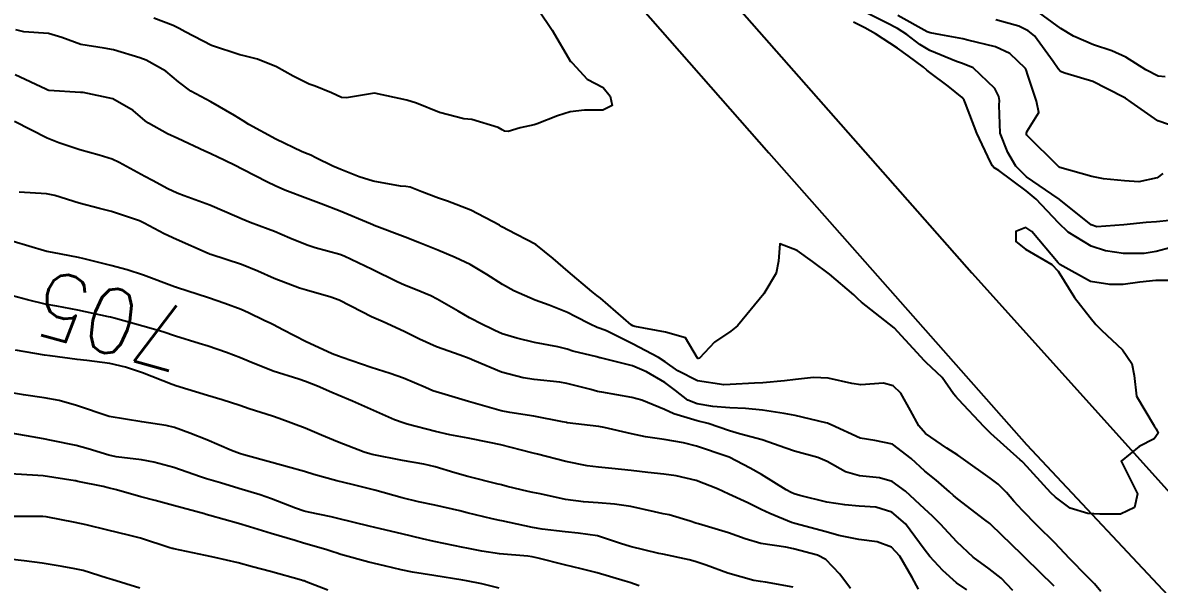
# Model space of a CAD drawing. Header units: metres. Extents: x 298520 to 308411, y 7433745 to 7450750.
# Drawn here: x 300278.9 to 300348.5, y 7448917.9 to 7448952.4 of the extents above; entities that cross this region are included whole.
import ezdxf
from ezdxf.enums import TextEntityAlignment as Align

# ---------------------------------------------------------------- set-up
doc = ezdxf.new("R2010")
doc.units = ezdxf.units.M
doc.header["$LTSCALE"] = 10
for name, color, linetype in [('Cotas', 45, 'Continuous'), ('Curvas de Nivel 1m', 11, 'Continuous'), ('Curvas de Nivel 5m', 15, 'Continuous'), ('Linha Férrea', 251, 'TRACKS')]:
    doc.layers.add(name, color=color, linetype=linetype)
doc.styles.add('Style-STANDARD', font='STANDARD.shx')
doc.linetypes.add('TRACKS', pattern='A,0.15,[130,ltypeshp.shx,S=0.25,R=0,X=0,Y=0],0.15', length=0.3)

msp = doc.modelspace()

# ---------------------------------------------------------------- linework, layer by layer
at = {"layer": 'Curvas de Nivel 1m', "flags": 128}
for points, elevation in [([(300310.522, 7448953.159), (300311.347, 7448951.912), (300312.484, 7448949.991), (300312.529, 7448949.945), (300312.569, 7448949.899), (300313.492, 7448948.904), (300314.468, 7448948.397), (300314.903, 7448947.866), (300315.031, 7448947.288), (300314.45, 7448946.997), (300313.339, 7448946.997), (300312.448, 7448946.9), (300311.686, 7448946.666), (300310.437, 7448946.166), (300310.249, 7448946.108), (300309.401, 7448945.93), (300308.666, 7448945.702), (300308.431, 7448945.715), (300308.291, 7448945.802), (300308.05, 7448945.946), (300306.44, 7448946.432), (300305.953, 7448946.462), (300304.446, 7448946.859), (300303.04, 7448947.426), (300302.457, 7448947.612), (300300.463, 7448948.04), (300298.757, 7448947.758), (300298.459, 7448947.786), (300297.844, 7448948.069), (300296.848, 7448948.465), (300296.468, 7448948.599), (300295.486, 7448949.087), (300294.478, 7448949.666), (300293.316, 7448950.122), (300292.486, 7448950.332), (300292.232, 7448950.388), (300290.495, 7448950.965), (300288.886, 7448951.798), (300288.51, 7448952.012), (300288.133, 7448952.186), (300286.951, 7448952.638)], 711), ([(300349.153, 7448940.24), (300348.37, 7448940.155), (300347.727, 7448940.119), (300346.368, 7448939.983), (300344.706, 7448939.855), (300344.367, 7448939.967), (300342.41, 7448941.54), (300342.383, 7448941.557), (300342.341, 7448941.583), (300340.403, 7448942.925), (300339.75, 7448943.57), (300339.257, 7448944.414), (300338.801, 7448945.584), (300338.734, 7448947.31), (300338.756, 7448947.586), (300338.715, 7448947.836), (300338.47, 7448948.326), (300337.135, 7448949.603), (300336.485, 7448949.865), (300336.111, 7448949.989), (300334.493, 7448950.657), (300333.881, 7448951.024), (300333.076, 7448951.651), (300332.508, 7448952.014), (300331.827, 7448952.353), (300330.523, 7448953.013)], 712), ([(300348.746, 7448943.127), (300348.404, 7448942.852), (300347.281, 7448942.6), (300346.401, 7448942.665), (300345.11, 7448942.802), (300344.404, 7448942.935), (300342.454, 7448943.498), (300342.412, 7448943.512), (300342.362, 7448943.541), (300340.432, 7448945.463), (300340.407, 7448945.534), (300340.402, 7448945.56), (300340.399, 7448945.595), (300340.435, 7448945.707), (300341.15, 7448946.855), (300341.018, 7448947.554), (300340.479, 7448949.14), (300340.393, 7448949.472), (300340.35, 7448949.562), (300339.385, 7448950.47), (300338.496, 7448950.88), (300336.808, 7448951.299), (300336.501, 7448951.371), (300335.159, 7448951.623), (300334.505, 7448951.738), (300334.327, 7448951.811), (300332.52, 7448952.807)], 713), ([(300349.094, 7448946.115), (300348.442, 7448946.342), (300346.82, 7448947.486), (300346.465, 7448947.73), (300345.294, 7448948.33), (300344.475, 7448948.763), (300342.746, 7448949.272), (300342.481, 7448949.381), (300342.34, 7448949.541), (300342.036, 7448949.995), (300340.901, 7448951.556), (300340.508, 7448951.875), (300339.932, 7448952.148), (300338.517, 7448952.548)], 714), ([(300349.562, 7448938.659), (300348.352, 7448938.344), (300347.618, 7448938.209), (300346.35, 7448938.222), (300345.234, 7448938.389), (300344.354, 7448938.667), (300342.959, 7448939.534), (300342.368, 7448940.09), (300340.997, 7448941.554), (300340.39, 7448942.065), (300338.699, 7448943.295), (300338.411, 7448943.492), (300338.312, 7448943.591), (300338.197, 7448943.811), (300337.363, 7448945.601), (300336.665, 7448947.402), (300336.591, 7448947.609), (300336.465, 7448947.771), (300335.611, 7448948.479), (300334.48, 7448949.313), (300334.303, 7448949.454), (300334.089, 7448949.636), (300333.166, 7448950.326), (300332.494, 7448950.813), (300331.15, 7448951.674), (300330.508, 7448952.046), (300329.806, 7448952.398)], 711), ([(300344.949, 7448917.507), (300344.566, 7448917.972), (300344.112, 7448918.423), (300343.037, 7448919.531), (300342.137, 7448920.483), (300341.062, 7448921.551), (300340.162, 7448922.468), (300339.638, 7448923.039), (300339.182, 7448923.575), (300338.672, 7448924.076), (300338.181, 7448924.435), (300336.544, 7448925.606), (300336.197, 7448925.859), (300335.533, 7448926.29), (300334.216, 7448927.187), (300333.803, 7448927.644), (300333.29, 7448928.592), (300332.708, 7448929.655), (300332.247, 7448930.098), (300331.655, 7448930.263), (300330.25, 7448930.168), (300329.699, 7448930.24), (300328.256, 7448930.569), (300327.356, 7448930.619), (300326.254, 7448930.502), (300325.583, 7448930.406), (300324.251, 7448930.299), (300323.739, 7448930.27), (300322.249, 7448930.191), (300321.858, 7448930.175), (300320.252, 7448930.402), (300319.052, 7448931.027), (300318.269, 7448931.581), (300317.867, 7448931.834), (300316.281, 7448932.672), (300314.681, 7448933.474), (300314.29, 7448933.622), (300314.099, 7448933.681), (300313.676, 7448933.879), (300312.767, 7448934.362), (300312.3, 7448934.606), (300311.162, 7448935.054), (300310.307, 7448935.348), (300309.001, 7448935.933), (300308.319, 7448936.319), (300307.347, 7448936.935), (300306.336, 7448937.535), (300305.406, 7448937.979), (300304.347, 7448938.422), (300303.224, 7448938.88), (300302.355, 7448939.215), (300300.46, 7448939.941), (300300.362, 7448939.983), (300300.224, 7448940.041), (300298.374, 7448940.818), (300297.196, 7448941.263), (300296.385, 7448941.563), (300294.981, 7448942.104), (300294.395, 7448942.356), (300293.922, 7448942.59), (300292.405, 7448943.376), (300291.896, 7448943.626), (300290.804, 7448944.154), (300290.534, 7448944.278), (300290.415, 7448944.337), (300290.08, 7448944.499), (300288.424, 7448945.266), (300287.796, 7448945.559), (300286.623, 7448946.207), (300286.435, 7448946.341), (300285.682, 7448946.98), (300284.455, 7448947.705), (300282.63, 7448948.079), (300282.46, 7448948.085), (300280.53, 7448948.211), (300280.462, 7448948.228), (300280.352, 7448948.281), (300278.472, 7448949.179)], 709), ([(300342.106, 7448917.816), (300340.33, 7448919.558), (300340.126, 7448919.758), (300338.236, 7448921.589), (300338.196, 7448921.632), (300338.154, 7448921.672), (300337.849, 7448921.9), (300336.169, 7448923.179), (300335.936, 7448923.379), (300335.683, 7448923.617), (300334.879, 7448924.329), (300334.185, 7448924.879), (300333.332, 7448925.649), (300332.206, 7448926.536), (300331.12, 7448926.76), (300330.211, 7448926.896), (300328.44, 7448927.707), (300328.299, 7448927.785), (300328.224, 7448927.809), (300328.106, 7448927.829), (300326.229, 7448928.296), (300325.556, 7448928.41), (300324.231, 7448928.606), (300323.184, 7448928.718), (300322.233, 7448928.753), (300321.192, 7448928.831), (300320.235, 7448929.006), (300319.66, 7448929.232), (300318.898, 7448929.82), (300318.25, 7448930.317), (300317.128, 7448930.973), (300316.265, 7448931.321), (300314.323, 7448931.819), (300314.272, 7448931.83), (300314.091, 7448931.873), (300312.621, 7448932.24), (300312.277, 7448932.343), (300311.696, 7448932.489), (300310.281, 7448932.77), (300309.184, 7448933.03), (300308.286, 7448933.294), (300307.832, 7448933.49), (300306.887, 7448933.961), (300306.495, 7448934.167), (300306.296, 7448934.28), (300305.6, 7448934.676), (300304.307, 7448935.417), (300303.926, 7448935.613), (300302.985, 7448936.01), (300302.317, 7448936.28), (300301.86, 7448936.484), (300300.331, 7448937.23), (300298.619, 7448938.057), (300298.344, 7448938.162), (300296.835, 7448938.57), (300296.349, 7448938.733), (300295.288, 7448939.166), (300294.357, 7448939.559), (300293.961, 7448939.718), (300292.866, 7448940.125), (300292.366, 7448940.321), (300292.038, 7448940.465), (300290.378, 7448941.179), (300288.819, 7448941.743), (300288.389, 7448941.908), (300287.81, 7448942.189), (300286.879, 7448942.684), (300286.4, 7448942.931), (300284.831, 7448943.804), (300284.411, 7448943.995), (300283.601, 7448944.238), (300282.416, 7448944.57), (300281.146, 7448944.995), (300280.423, 7448945.293), (300278.433, 7448946.3)], 708), ([(300339.567, 7448917.568), (300338.853, 7448918.321), (300338.116, 7448918.879), (300337.132, 7448919.6), (300336.137, 7448920.55), (300335.136, 7448921.625), (300334.645, 7448922.12), (300334.162, 7448922.564), (300332.997, 7448923.652), (300332.179, 7448924.237), (300331.393, 7448924.456), (300330.182, 7448924.592), (300329.324, 7448924.832), (300328.19, 7448925.462), (300327.618, 7448925.716), (300326.198, 7448926.095), (300325.656, 7448926.281), (300324.209, 7448926.791), (300322.821, 7448927.163), (300322.216, 7448927.346), (300320.903, 7448927.793), (300320.225, 7448927.967), (300318.803, 7448928.396), (300318.231, 7448928.659), (300316.851, 7448929.23), (300316.238, 7448929.38), (300314.395, 7448929.715), (300314.242, 7448929.742), (300314.136, 7448929.766), (300313.716, 7448929.878), (300312.248, 7448930.251), (300311.829, 7448930.324), (300310.252, 7448930.496), (300309.587, 7448930.593), (300308.258, 7448930.941), (300306.592, 7448931.642), (300306.27, 7448931.779), (300305.709, 7448931.976), (300304.278, 7448932.497), (300303.237, 7448932.96), (300302.287, 7448933.444), (300300.995, 7448934.033), (300300.296, 7448934.344), (300299.702, 7448934.643), (300298.306, 7448935.356), (300297.789, 7448935.549), (300296.312, 7448935.96), (300295.888, 7448936.094), (300294.322, 7448936.687), (300293.323, 7448937.13), (300292.334, 7448937.549), (300290.439, 7448938.159), (300290.365, 7448938.182), (300290.343, 7448938.189), (300290.291, 7448938.213), (300288.352, 7448939.074), (300287.58, 7448939.417), (300286.362, 7448940.072), (300286.08, 7448940.213), (300284.371, 7448940.789), (300283.63, 7448940.981), (300282.379, 7448941.306), (300280.885, 7448941.773), (300280.387, 7448941.876), (300278.704, 7448941.981)], 707), ([(300336.75, 7448917.604), (300336.107, 7448918.026), (300335.277, 7448918.785), (300334.485, 7448919.635), (300334.13, 7448920.096), (300332.985, 7448921.652), (300332.16, 7448922.357), (300331.167, 7448922.666), (300330.164, 7448922.739), (300329.285, 7448922.814), (300328.166, 7448922.984), (300326.512, 7448923.384), (300326.17, 7448923.484), (300325.996, 7448923.557), (300325.69, 7448923.735), (300324.182, 7448924.677), (300323.489, 7448925.064), (300322.192, 7448925.729), (300322.065, 7448925.781), (300320.202, 7448926.401), (300319.402, 7448926.615), (300318.208, 7448926.81), (300317.065, 7448926.986), (300316.213, 7448927.157), (300314.53, 7448927.555), (300314.219, 7448927.613), (300312.278, 7448927.844), (300312.222, 7448927.852), (300311.99, 7448927.902), (300310.226, 7448928.241), (300308.759, 7448928.473), (300308.229, 7448928.578), (300307.378, 7448928.812), (300306.235, 7448929.15), (300304.592, 7448929.634), (300304.24, 7448929.729), (300304.048, 7448929.8), (300303.604, 7448930), (300302.251, 7448930.574), (300301.429, 7448930.854), (300300.261, 7448931.231), (300298.486, 7448931.842), (300298.271, 7448931.919), (300297.881, 7448932.066), (300296.772, 7448932.577), (300296.28, 7448932.81), (300294.859, 7448933.532), (300294.29, 7448933.843), (300294.114, 7448933.936), (300293.723, 7448934.119), (300292.745, 7448934.581), (300292.299, 7448934.775), (300291.31, 7448935.143), (300290.306, 7448935.494), (300288.354, 7448936.138), (300288.313, 7448936.152), (300288.29, 7448936.158), (300288.233, 7448936.181), (300286.323, 7448936.879), (300285.334, 7448937.213), (300284.332, 7448937.491), (300282.697, 7448937.887), (300282.339, 7448937.965), (300280.741, 7448938.274), (300280.402, 7448938.338), (300280.344, 7448938.35), (300280.253, 7448938.372), (300278.35, 7448938.961)], 706), ([(300329.625, 7448917.687), (300328.975, 7448918.561), (300328.12, 7448919.461), (300327.607, 7448919.715), (300326.129, 7448920.117), (300325.657, 7448920.21), (300324.133, 7448920.448), (300323.179, 7448920.728), (300322.143, 7448921.086), (300320.308, 7448921.641), (300320.151, 7448921.691), (300319.81, 7448921.805), (300318.524, 7448922.192), (300318.157, 7448922.269), (300317.621, 7448922.372), (300316.161, 7448922.707), (300315.172, 7448922.851), (300314.164, 7448922.94), (300313.281, 7448923), (300312.165, 7448923.142), (300310.608, 7448923.476), (300310.169, 7448923.569), (300309.876, 7448923.63), (300308.594, 7448923.944), (300308.253, 7448924.028), (300308.174, 7448924.051), (300308.043, 7448924.082), (300306.179, 7448924.538), (300305.396, 7448924.763), (300304.184, 7448925.137), (300303.485, 7448925.3), (300302.188, 7448925.532), (300300.333, 7448925.897), (300300.192, 7448925.932), (300299.832, 7448926.044), (300298.202, 7448926.666), (300297.223, 7448927.085), (300296.217, 7448927.502), (300294.639, 7448928.106), (300294.224, 7448928.246), (300292.798, 7448928.701), (300292.23, 7448928.898), (300291.146, 7448929.239), (300290.236, 7448929.512), (300288.314, 7448930.107), (300288.242, 7448930.125), (300288.2, 7448930.138), (300288.078, 7448930.182), (300286.253, 7448930.896), (300285.23, 7448931.249), (300284.261, 7448931.469), (300282.854, 7448931.654), (300282.265, 7448931.728), (300280.599, 7448931.944), (300280.269, 7448931.991), (300278.477, 7448932.298)], 704), ([(300326.103, 7448917.762), (300324.414, 7448918.063), (300324.106, 7448918.101), (300323.697, 7448918.174), (300322.111, 7448918.63), (300320.791, 7448919.118), (300320.118, 7448919.346), (300319.75, 7448919.436), (300318.122, 7448919.777), (300317.879, 7448919.832), (300316.129, 7448920.255), (300315.54, 7448920.448), (300314.138, 7448920.901), (300312.945, 7448921.083), (300312.142, 7448921.16), (300310.735, 7448921.323), (300310.146, 7448921.429), (300308.273, 7448921.826), (300308.151, 7448921.853), (300307.687, 7448921.955), (300306.157, 7448922.328), (300305.694, 7448922.438), (300304.161, 7448922.782), (300303.161, 7448923.003), (300302.165, 7448923.247), (300300.492, 7448923.714), (300300.171, 7448923.8), (300299.101, 7448924.051), (300298.175, 7448924.273), (300296.763, 7448924.666), (300296.184, 7448924.847), (300295.147, 7448925.142), (300294.192, 7448925.405), (300292.462, 7448925.873), (300292.2, 7448925.955), (300291.721, 7448926.145), (300290.209, 7448926.804), (300289.172, 7448927.212), (300288.217, 7448927.556), (300287.705, 7448927.675), (300286.22, 7448927.891), (300284.223, 7448928.23), (300282.229, 7448928.894), (300281.162, 7448929.196), (300280.234, 7448929.367), (300278.979, 7448929.549), (300278.237, 7448929.681)], 703), ([(300316.685, 7448917.844), (300316.105, 7448918.044), (300315.818, 7448918.141), (300314.111, 7448918.637), (300313.124, 7448918.896), (300312.115, 7448919.135), (300310.503, 7448919.532), (300310.12, 7448919.63), (300309.861, 7448919.665), (300308.121, 7448919.804), (300307.041, 7448919.961), (300306.126, 7448920.145), (300305.905, 7448920.193), (300304.132, 7448920.564), (300303.407, 7448920.728), (300302.138, 7448921.029), (300300.838, 7448921.338), (300300.145, 7448921.505), (300298.233, 7448921.978), (300298.152, 7448921.993), (300297.816, 7448922.065), (300296.43, 7448922.36), (300296.156, 7448922.431), (300295.643, 7448922.61), (300294.164, 7448923.171), (300293.462, 7448923.417), (300292.17, 7448923.821), (300291.034, 7448924.151), (300290.177, 7448924.405), (300289.807, 7448924.535), (300288.187, 7448925.091), (300286.957, 7448925.433), (300286.193, 7448925.579), (300284.659, 7448925.763), (300284.197, 7448925.854), (300282.935, 7448926.243), (300282.205, 7448926.446), (300280.695, 7448926.76), (300280.209, 7448926.858), (300279.512, 7448926.985), (300278.212, 7448927.194)], 702), ([(300308.1, 7448917.699), (300307.042, 7448917.961), (300306.105, 7448918.149), (300305.889, 7448918.188), (300304.108, 7448918.477), (300302.789, 7448918.689), (300302.111, 7448918.826), (300301.078, 7448919.066), (300300.115, 7448919.292), (300298.402, 7448919.775), (300298.121, 7448919.866), (300297.975, 7448919.916), (300297.491, 7448920.069), (300296.129, 7448920.47), (300295.607, 7448920.619), (300294.137, 7448921.048), (300292.817, 7448921.455), (300292.146, 7448921.664), (300290.391, 7448922.158), (300290.154, 7448922.228), (300290.064, 7448922.251), (300288.159, 7448922.772), (300287.031, 7448923.066), (300286.164, 7448923.304), (300284.666, 7448923.727), (300284.169, 7448923.855), (300283.863, 7448923.927), (300282.294, 7448924.249), (300282.173, 7448924.273), (300282.149, 7448924.275), (300280.177, 7448924.58), (300279.848, 7448924.613), (300278.179, 7448924.703)], 701), ([(300286.098, 7448917.709), (300284.386, 7448918.227), (300284.104, 7448918.324), (300282.638, 7448918.782), (300282.109, 7448918.896), (300281.35, 7448919.028), (300280.113, 7448919.242), (300279.022, 7448919.383), (300278.115, 7448919.47)], 699)]:
    msp.add_lwpolyline(points, dxfattribs=dict(at, elevation=elevation))
at = {"layer": 'Curvas de Nivel 5m', "flags": 128}
for points, elevation in [([(300348.902, 7448949.038), (300348.477, 7448949.09), (300347.712, 7448949.478), (300346.491, 7448950.248), (300345.64, 7448950.648), (300344.498, 7448951.003), (300343.275, 7448951.532), (300342.51, 7448952.014), (300340.915, 7448953.168)], 715), ([(300349.214, 7448936.572), (300348.329, 7448936.565), (300347.345, 7448936.462), (300346.325, 7448936.32), (300345.501, 7448936.327), (300344.328, 7448936.508), (300342.453, 7448937.539), (300342.344, 7448937.648), (300340.735, 7448939.556), (300340.365, 7448939.807), (300339.749, 7448939.569), (300339.742, 7448938.955), (300340.352, 7448938.485), (300341.955, 7448937.544), (300342.337, 7448937.143), (300343.341, 7448935.53), (300344.301, 7448934.292), (300344.654, 7448933.872), (300344.992, 7448933.51), (300346.275, 7448932.305), (300346.86, 7448931.484), (300347.005, 7448930.733), (300347.138, 7448929.481), (300348.225, 7448927.643), (300348.35, 7448927.469), (300348.477, 7448927.21), (300348.214, 7448926.853), (300347.307, 7448926.378), (300346.193, 7448925.49), (300347.199, 7448923.48), (300347.009, 7448922.637), (300346.16, 7448922.236), (300344.893, 7448922.242), (300344.161, 7448922.279), (300343.088, 7448922.606), (300342.17, 7448923.276), (300341.9, 7448923.543), (300340.191, 7448925.413), (300340.113, 7448925.482), (300340.009, 7448925.563), (300338.217, 7448927.189), (300337.803, 7448927.594), (300336.239, 7448929.268), (300336.071, 7448929.443), (300335.932, 7448929.615), (300335.243, 7448930.616), (300334.262, 7448931.54), (300334.155, 7448931.641), (300332.293, 7448933.66), (300330.308, 7448935.236), (300330.071, 7448935.444), (300329.821, 7448935.687), (300328.331, 7448936.947), (300327.301, 7448937.72), (300326.35, 7448938.397), (300325.287, 7448938.807), (300325.21, 7448937.741), (300325.07, 7448937.004), (300324.313, 7448935.75), (300322.697, 7448933.774), (300322.29, 7448933.464), (300321.289, 7448932.784), (300320.379, 7448931.799), (300320.301, 7448931.771), (300320.273, 7448931.775), (300320.246, 7448931.8), (300319.512, 7448933.038), (300318.289, 7448933.402), (300316.407, 7448933.733), (300316.292, 7448933.783), (300316.187, 7448933.851), (300314.309, 7448935.481), (300314.085, 7448935.648), (300313.786, 7448935.878), (300312.331, 7448937.116), (300311.415, 7448937.909), (300310.351, 7448938.768), (300308.624, 7448939.674), (300308.362, 7448939.801), (300308.272, 7448939.851), (300308.126, 7448939.944), (300306.377, 7448940.883), (300304.944, 7448941.425), (300304.387, 7448941.606), (300303.362, 7448942.005), (300302.662, 7448942.282), (300302.396, 7448942.32), (300302.074, 7448942.345), (300300.399, 7448942.644), (300299.534, 7448942.916), (300298.406, 7448943.366), (300297.911, 7448943.571), (300296.874, 7448944.083), (300296.567, 7448944.24), (300296.415, 7448944.309), (300296.051, 7448944.459), (300294.424, 7448945.217), (300292.785, 7448946.126), (300292.436, 7448946.346), (300291.901, 7448946.678), (300290.453, 7448947.51), (300289.231, 7448948.172), (300288.469, 7448948.739), (300287.685, 7448949.402), (300286.482, 7448950.072), (300286.104, 7448950.214), (300284.49, 7448950.707), (300283.923, 7448950.804), (300282.495, 7448951.023), (300281.32, 7448951.448), (300280.504, 7448951.699), (300278.989, 7448951.812), (300278.507, 7448951.925)], 710), ([(300333.796, 7448917.643), (300333.393, 7448918.365), (300332.643, 7448919.655), (300332.131, 7448920.218), (300331.267, 7448920.537), (300330.138, 7448920.695), (300328.9, 7448920.94), (300328.144, 7448921.146), (300326.215, 7448921.666), (300326.152, 7448921.685), (300326.012, 7448921.732), (300324.687, 7448922.281), (300324.161, 7448922.529), (300323.331, 7448922.929), (300322.17, 7448923.462), (300321.482, 7448923.787), (300320.178, 7448924.312), (300318.957, 7448924.594), (300318.182, 7448924.693), (300317.221, 7448924.801), (300316.184, 7448924.911), (300315.007, 7448925.039), (300314.185, 7448925.117), (300313.505, 7448925.199), (300312.189, 7448925.463), (300310.463, 7448925.917), (300310.194, 7448925.986), (300310.11, 7448926.006), (300308.201, 7448926.484), (300307.519, 7448926.641), (300306.207, 7448926.897), (300305.087, 7448927.104), (300304.213, 7448927.304), (300302.476, 7448927.759), (300302.22, 7448927.834), (300301.701, 7448928.025), (300300.229, 7448928.675), (300299.12, 7448929.165), (300298.238, 7448929.534), (300297.868, 7448929.694), (300296.974, 7448930.079), (300296.247, 7448930.369), (300295.831, 7448930.513), (300294.256, 7448931.006), (300292.792, 7448931.605), (300292.268, 7448931.831), (300291.409, 7448932.149), (300290.277, 7448932.537), (300289.736, 7448932.708), (300288.283, 7448933.152), (300287.506, 7448933.413), (300286.289, 7448933.772), (300284.614, 7448934.227), (300284.294, 7448934.317), (300284.183, 7448934.342), (300282.298, 7448934.739), (300281.012, 7448934.981), (300280.301, 7448935.119), (300279.215, 7448935.38), (300278.306, 7448935.618)], 705), ([(300297.615, 7448917.584), (300296.29, 7448918.087), (300296.156, 7448918.142), (300296.104, 7448918.159), (300296.006, 7448918.189), (300294.109, 7448918.714), (300292.998, 7448919.013), (300292.114, 7448919.25), (300290.696, 7448919.576), (300290.118, 7448919.697), (300288.185, 7448920.116), (300288.122, 7448920.126), (300288.079, 7448920.137), (300287.94, 7448920.183), (300286.131, 7448920.759), (300285.405, 7448920.946), (300284.138, 7448921.254), (300282.814, 7448921.579), (300282.145, 7448921.727), (300280.359, 7448922.068), (300280.15, 7448922.093), (300278.346, 7448922.102)], 700)]:
    msp.add_lwpolyline(points, dxfattribs=dict(at, elevation=elevation))
at = {"layer": 'Linha Férrea', "flags": 128}
for points in [[(298729.261, 7450749.95), (298734.809, 7450730.65), (298742.343, 7450703.451), (298750.119, 7450676.237), (298757.889, 7450649.199), (298765.189, 7450623.712), (298769.985, 7450606.424), (298776.494, 7450583.287), (298783.055, 7450560.248), (298788.164, 7450542.214), (298793.821, 7450521.584), (298798.125, 7450506.606), (298804.386, 7450484.418), (298809.295, 7450466.837), (298814.551, 7450448.858), (298819.559, 7450431.225), (298826.267, 7450408.649), (298831.926, 7450389.314), (298837.135, 7450370.779), (298842.092, 7450352.398), (298847.802, 7450331.823), (298852.149, 7450316.412), (298858.34, 7450294.769), (298862.969, 7450278.965), (298867.952, 7450260.088), (298870.924, 7450249.95), (298873.722, 7450238.982), (298878.355, 7450222.697), (298882.025, 7450210.358), (298885.603, 7450197.651), (298890.189, 7450181.049), (298894.637, 7450166.006), (298898.995, 7450149.812), (298904.361, 7450131.79), (298908.122, 7450117.709), (298911.93, 7450103.946), (298916.104, 7450089.039), (298920.554, 7450073.399), (298923.212, 7450064.319), (298926.468, 7450052.577), (298930.321, 7450038.956), (298934.723, 7450023.223), (298938.252, 7450011.622), (298941.509, 7449999.193), (298944.399, 7449989.651), (298947.701, 7449977.682), (298952.335, 7449961.49), (298956.967, 7449946.581), (298961.92, 7449929.017), (298965.909, 7449915.258), (298970.082, 7449900.905), (298973.936, 7449887.787), (298977.788, 7449874.853), (298981.549, 7449862.469), (298986.366, 7449847.197), (298989.852, 7449836.37), (298994.575, 7449822.337), (298999.437, 7449807.292), (299004.068, 7449794.269), (299008.7, 7449781.657), (299013.057, 7449770.328), (299018.285, 7449757.718), (299022.322, 7449748.037), (299026.817, 7449737.63), (299031.861, 7449726.852), (299036.814, 7449716.896), (299043.096, 7449705.205), (299047.821, 7449696.534), (299054.335, 7449685.572), (299060.664, 7449675.852), (299069.469, 7449663.104), (299077.541, 7449652.872), (299085.429, 7449643.336), (299089.832, 7449637.784), (299098.728, 7449628.561), (299107.993, 7449618.793), (299117.442, 7449610.031), (299127.077, 7449601.223), (299138.453, 7449591.782), (299150.409, 7449582.651), (299162.779, 7449573.982), (299174.004, 7449567.002), (299185.962, 7449560.295), (299199.698, 7449553.222), (299213.253, 7449547.024), (299227.033, 7449541.5), (299241.999, 7449536.525), (299258.424, 7449531.831), (299277.224, 7449527.814), (299295.935, 7449525.032), (299311.589, 7449523.57), (299326.876, 7449522.883), (299340.975, 7449522.747), (299353.572, 7449523.111), (299369.274, 7449524.069), (299382.826, 7449525.211), (299396.609, 7449526.717), (299414.178, 7449529.501), (299430.969, 7449532.603), (299440.142, 7449534.839), (299451.094, 7449537.487), (299469.666, 7449542.917), (299486.963, 7449547.755), (299510.376, 7449554.83), (299531.414, 7449561.037), (299544.903, 7449564.894), (299559.186, 7449569.068), (299590.197, 7449576.665), (299616.417, 7449582.259), (299645.03, 7449585.805), (299675.251, 7449587.635), (299705.522, 7449586.259), (299732.882, 7449582.825), (299762.581, 7449576.088), (299791.888, 7449566.944), (299816.217, 7449556.896), (299840.774, 7449544.781), (299859.676, 7449534.387), (299878.529, 7449521.308), (299897.376, 7449507.135), (299919.538, 7449486.991), (299927.658, 7449478.626), (299947.133, 7449456.962), (299961.499, 7449437.961), (299971.137, 7449424.784), (299981.869, 7449408.322), (299997.595, 7449383.682), (300016.228, 7449354.96), (300035.864, 7449324.687), (300055.136, 7449295.587), (300073.232, 7449268.397), (300085.868, 7449249.95), (300089.501, 7449244.778), (300101.211, 7449227.647), (300111.197, 7449214.14), (300124.752, 7449194.736), (300135.909, 7449179.759), (300148.296, 7449162.129), (300160.805, 7449144.566), (300173.129, 7449128.481), (300185.523, 7449112.088), (300198.402, 7449095.758), (300207.462, 7449083.98), (300220.094, 7449068.515), (300233.468, 7449051.744), (300246.778, 7449035.349), (300263.478, 7449015.076), (300277.526, 7448998.444), (300292.814, 7448981.501), (300306.688, 7448964.856), (300324.623, 7448944.393), (300340.398, 7448926.517), (300357.9, 7448907.843), (300372.755, 7448891.817), (300392.041, 7448871.054), (300410.717, 7448852.066), (300427.475, 7448834.137), (300439.245, 7448822.858), (300454.898, 7448806.525), (300473.448, 7448788.164), (300493.111, 7448768.808), (300511.705, 7448749.95), (300518.198, 7448743.612), (300525.672, 7448735.984), (300530.889, 7448730.361), (300538.141, 7448723.284), (300543.771, 7448717.624), (300548.924, 7448711.903), (300554.778, 7448706.093), (300562.444, 7448698.573), (300570.483, 7448690.198), (300580.06, 7448680.508), (300590.013, 7448670.628), (300599.102, 7448661.391), (300608.565, 7448651.702), (300616.68, 7448643.32), (300625.581, 7448633.859), (300633.62, 7448625.859), (300641.21, 7448617.858), (300649.582, 7448609.897), (300659.386, 7448599.72), (300667.387, 7448591.231), (300676.098, 7448582.784), (300683.871, 7448574.669), (300691.725, 7448567.153), (300703.33, 7448554.876), (300711.744, 7448546.351), (300718.093, 7448539.767), (300726.506, 7448530.983), (300733.153, 7448523.695), (300741.152, 7448514.418), (300747.426, 7448507.242), (300750.054, 7448504.018), (300758.169, 7448493.99), (300764.854, 7448485.238), (300772.251, 7448475.55), (300781.114, 7448462.855), (300788.178, 7448452.147), (300795.99, 7448439.115), (300802.712, 7448427.661), (300809.137, 7448414.665), (300814.959, 7448402.42), (300819.763, 7448391.601), (300824.722, 7448378.533), (300829.079, 7448366.59), (300833.249, 7448353.858), (300836.592, 7448342.438), (300839.822, 7448330.572), (300842.678, 7448317.912), (300845.758, 7448304.202), (300848.387, 7448291.169), (300849.927, 7448279.903), (300851.843, 7448266.756), (300852.632, 7448254.174), (300852.974, 7448249.95), (300853.718, 7448237.64), (300853.896, 7448226.066), (300854.164, 7448215.145), (300853.836, 7448203.832), (300853.598, 7448192.905), (300852.795, 7448182.25), (300851.991, 7448170.79), (300850.801, 7448159.302), (300849.223, 7448146.768), (300848.151, 7448135.486), (300846.96, 7448124.114), (300845.442, 7448113.546), (300844.222, 7448102.204), (300842.288, 7448090.385), (300840.978, 7448078.33), (300839.608, 7448068.386), (300838.209, 7448056.39), (300836.541, 7448045.166), (300835.023, 7448032.665), (300833.535, 7448020.341), (300832.284, 7448009.205), (300831.094, 7447998.637), (300829.874, 7447985.926), (300828.432, 7447973.713), (300826.546, 7447955.639), (300825.162, 7447943.391), (300824.986, 7447942.247), (300823.836, 7447930.96), (300822.657, 7447919.829), (300821.593, 7447909.075), (300820.243, 7447895.408), (300819.533, 7447885.934), (300818.679, 7447872.07), (300818.298, 7447858.799), (300817.927, 7447851.916), (300817.786, 7447841.862), (300817.933, 7447833.489), (300818.516, 7447815.843), (300820.361, 7447795.876), (300822.449, 7447776.733), (300825.922, 7447758.996), (300827.722, 7447750.217), (300828.687, 7447743.229), (300830.467, 7447731.539), (300833.751, 7447711.152), (300838.977, 7447681.969), (300842.161, 7447664.851), (300846.249, 7447643.566), (300856.898, 7447587.933), (300861.3, 7447564.706), (300863.731, 7447552.015), (300867.081, 7447534.8), (300870.251, 7447518.153), (300879.139, 7447471.406), (300882.717, 7447452.426), (300886.196, 7447433.436), (300890.621, 7447408.952), (300893.065, 7447393.996), (300894.895, 7447382.534), (300896.018, 7447374.923), (300897.056, 7447367.88), (300898.671, 7447355.202), (300899.884, 7447344.173), (300901.155, 7447328.57), (300902.425, 7447306.17), (300902.632, 7447290.927), (300902.643, 7447274.906), (300901.209, 7447249.806), (300899.894, 7447235.454), (300897.424, 7447214.973), (300896.24, 7447207.108, -0.017609), (300893.245, 7447191.067), (300890.79, 7447180.008), (300886.347, 7447162.337), (300883.122, 7447151.267), (300877.521, 7447133.871), (300873.858, 7447123.752), (300865.532, 7447103.056), (300859.822, 7447090.388), (300850.503, 7447071.406), (300846.315, 7447063.106), (300836.805, 7447045.834), (300827.664, 7447031.197), (300815.395, 7447013.014), (300803.069, 7446996.228), (300792.968, 7446983.245), (300781.446, 7446969.292), (300759.63, 7446945.435), (300748.36, 7446933.669), (300737.301, 7446922.447), (300720.178, 7446905.644), (300707.821, 7446893.561), (300697.057, 7446883.028), (300686.376, 7446872.224), (300676.506, 7446862.329), (300660.145, 7446845.845), (300651.989, 7446837.638), (300637.917, 7446823.835), (300624.102, 7446810.419), (300614.955, 7446801.573), (300610.107, 7446796.538), (300599.124, 7446785.64, 0.017844), (300588.776, 7446774.611), (300582.973, 7446768.596), (300572.807, 7446757.15), (300570.635, 7446754.423, -0.018804), (300566.868, 7446749.902, -0.021463), (300565.197, 7446747.771, 0.014089), (300560.744, 7446742.236), (300556.818, 7446737.065), (300549.018, 7446726.402), (300544.903, 7446720.152), (300542.989, 7446717.435), (300540.702, 7446714.014), (300534.516, 7446704.131), (300528.813, 7446694.775), (300525.37, 7446688.688), (300519.775, 7446678.443, 0.017217), (300513.559, 7446666.068), (300510.115, 7446659.471), (300505.35, 7446648.44), (300501.39, 7446638.953, 0.017957), (300498.447, 7446631.125), (300492.383, 7446614.647), (300488.086, 7446600.958), (300484.889, 7446590.082), (300482.448, 7446580.533), (300479.028, 7446566.174), (300474.999, 7446546.195), (300472.245, 7446530.076), (300469.723, 7446510.133), (300467.649, 7446494.09), (300465.343, 7446472.628), (300462.509, 7446448.283), (300460.589, 7446427.75), (300458.173, 7446403.459), (300455.716, 7446377.743), (300453.679, 7446357.578), (300451.179, 7446331.957), (300448.408, 7446302.907), (300446.096, 7446278.461), (300443.948, 7446255.986), (300443.327, 7446249.95), (300441.921, 7446236.026), (300439.714, 7446214.959), (300437.145, 7446189.663), (300434.772, 7446164.489), (300432.986, 7446145.942), (300427.675, 7446092.019), (300425.457, 7446069.071), (300422.052, 7446034.05), (300420.454, 7446017.74), (300416.946, 7445981.751), (300414.159, 7445952.95), (300410.686, 7445916.311), (300408.437, 7445891.812), (300405.718, 7445868.171), (300403.766, 7445842.739), (300401.654, 7445818.651), (300400.337, 7445806.143), (300399.876, 7445801.282), (300399.266, 7445794.558)], [(298905.363, 7450145.031), (298910.207, 7450124.873), (298915.002, 7450108.012), (298921.739, 7450085.266), (298926.98, 7450064.83), (298931.003, 7450051.742), (298934.224, 7450039.953), (298937.65, 7450027.983), (298940.458, 7450017.786), (298943.206, 7450008.624), (298945.866, 7449998.811), (298948.85, 7449988.084), (298952.218, 7449977.183), (298954.849, 7449967.637), (298957.892, 7449956.733), (298961.763, 7449943.848), (298964.896, 7449932.558), (298968.973, 7449920.293), (298972.372, 7449908.382), (298975.8, 7449896.208), (298979.287, 7449884.682), (298982.035, 7449875.079), (298985.463, 7449863.464), (298988.891, 7449853.475), (298994.252, 7449836.792), (298999.642, 7449820.007), (299004.122, 7449806.223), (299009.577, 7449791.55), (299017.072, 7449771.922), (299023.852, 7449755.78), (299031.351, 7449735.099), (299042.615, 7449714.768), (299049.157, 7449702.257), (299057.947, 7449687.795), (299067.128, 7449674.025), (299074.388, 7449663.764), (299083.266, 7449652.271), (299093.226, 7449640.21), (299104.865, 7449628.3), (299116.059, 7449616.929), (299127.188, 7449606.965), (299134.846, 7449600.398), (299146.061, 7449590.999), (299159.8, 7449581.134), (299172.881, 7449572.672), (299188.754, 7449563.553), (299203.487, 7449555.781), (299219.692, 7449548.782), (299229.285, 7449544.979), (299249.695, 7449538.196), (299264.418, 7449534.22), (299286.841, 7449530.183), (299305.276, 7449527.832), (299319.472, 7449527.113), (299340.209, 7449526.73), (299362.575, 7449527.496), (299380.335, 7449528.889), (299402.027, 7449531.43), (299418.393, 7449534.55), (299439.271, 7449538.773), (299455.546, 7449542.61), (299468.219, 7449546.447), (299486.071, 7449551.679), (299502.678, 7449556.429), (299521.873, 7449562.476), (299544.903, 7449569.511), (299558.765, 7449572.874), (299572.65, 7449576.475), (299589.389, 7449580.647), (299603.615, 7449583.903), (299623.713, 7449587.445), (299640.449, 7449589.67), (299657.813, 7449590.983), (299675.925, 7449591.554), (299694.255, 7449591.042), (299708.541, 7449590.126), (299722.182, 7449588.244), (299738.919, 7449585.56), (299759.653, 7449580.821), (299775.25, 7449576.474), (299786.436, 7449572.94), (299797.015, 7449569.282), (299807.003, 7449565.52), (299816.424, 7449561.561), (299823.596, 7449557.979), (299834.148, 7449553.022), (299842.943, 7449548.641), (299850.946, 7449544.045), (299857.58, 7449540.07), (299867.592, 7449534.039), (299879.685, 7449526.144), (299888.765, 7449519.647), (299901.686, 7449509.708), (299911.305, 7449500.703), (299920.635, 7449492.515), (299928.708, 7449484.626), (299935.814, 7449476.733), (299943.925, 7449467.258), (299951.104, 7449459.003), (299957.671, 7449450.784), (299963.484, 7449442.67), (299970.77, 7449432.303), (299976.475, 7449423.904), (299982.432, 7449414.862), (299988.891, 7449404.85), (299995.852, 7449394.443), (300002.312, 7449383.928), (300010.887, 7449370.223), (300018.781, 7449358.239), (300026.569, 7449345.892), (300033.388, 7449335.88), (300041.176, 7449324.037), (300049.358, 7449311.838), (300057.288, 7449299.745), (300065.47, 7449287.364), (300073.508, 7449275.701), (300081.011, 7449264.541), (300090.196, 7449251.298), (300091.164, 7449249.95), (300100.525, 7449236.167), (300109.403, 7449223.951), (300117.162, 7449213.187), (300127.336, 7449198.457), (300139.6, 7449181.446), (300149.952, 7449166.72), (300159.813, 7449153.466), (300168.75, 7449141.382), (300179.779, 7449126.346), (300190.932, 7449112.414), (300203.876, 7449095.222), (300217.308, 7449078.587), (300230.374, 7449062.005), (300242.887, 7449046.162), (300256.877, 7449029.774), (300272.777, 7449010.921), (300288.309, 7448992.868), (300306.303, 7448971.97), (300322.512, 7448953.54), (300337.055, 7448937.024), (300349.196, 7448923.521), (300363.433, 7448907.803), (300372.178, 7448898.27), (300387.649, 7448881.624), (300402.322, 7448866.086), (300417.298, 7448851.105), (300428.763, 7448838.962), (300440.716, 7448827.379), (300454.398, 7448813.148), (300467.461, 7448800.639), (300481.638, 7448785.533), (300502.227, 7448765.254), (300514.06, 7448753.852), (300517.826, 7448749.95), (300528.275, 7448738.976), (300540.783, 7448726.333), (300551.364, 7448715.261), (300568.358, 7448698.083), (300580.431, 7448686.447), (300591.073, 7448675.242), (300605.822, 7448659.996), (300619.827, 7448645.871), (300631.531, 7448633.85), (300641.93, 7448623.388), (300651.196, 7448614.132), (300663.21, 7448601.736), (300675.654, 7448588.967), (300686.366, 7448579.136), (300697.132, 7448567.001), (300714.307, 7448549.82), (300728.065, 7448535.254), (300742.189, 7448519.954), (300754.02, 7448506), (300763.608, 7448493.67), (300772.134, 7448482.969), (300781.594, 7448469.905), (300789.873, 7448457.453), (300798.087, 7448444.138), (300806.367, 7448430.378), (300809.353, 7448423.731), (300815.826, 7448410.715), (300822.176, 7448396.83), (300827.777, 7448382.459), (300832.26, 7448369.325), (300838.297, 7448352.647), (300842.655, 7448335.903), (300846.951, 7448318.72), (300850.061, 7448305.153), (300853.485, 7448286.05), (300855.912, 7448269.922), (300857.341, 7448249.95), (300858.33, 7448231.606), (300857.942, 7448206.205), (300856.925, 7448178.368), (300854.333, 7448156.855), (300851.333, 7448129.708), (300849.095, 7448108.502), (300845.739, 7448085.317), (300843.044, 7448064.17), (300840.396, 7448043.097), (300838.567, 7448030.951), (300837.041, 7448016.016), (300835.11, 7447994.958), (300832.975, 7447975.28), (300830.738, 7447953.623), (300829.108, 7447937.188), (300828.366, 7447933.435), (300827.045, 7447924.743), (300825.629, 7447910.191), (300824.268, 7447895.589), (300822.966, 7447881.617), (300821.953, 7447863.074), (300821.73, 7447846.352), (300821.738, 7447838.346), (300822.298, 7447822.796), (300823.264, 7447806.625), (300824.128, 7447792.391), (300826.211, 7447777.691), (300829.715, 7447760.435), (300831.501, 7447751.07), (300833.495, 7447738.255), (300836.415, 7447720.056), (300862.711, 7447579.549), (300879.787, 7447489.912), (300882.904, 7447473.371), (300886.736, 7447453.399), (300891.84, 7447425.61), (300894.824, 7447408.419), (300897.501, 7447392.308), (300900.259, 7447374.699), (300902.627, 7447356.768), (300903.989, 7447344.999), (300904.86, 7447335.88), (300905.847, 7447322.28), (300906.291, 7447313.022), (300906.573, 7447308.418), (300906.759, 7447298.893), (300906.88, 7447292.725, -0.006984), (300906.844, 7447284.829), (300906.695, 7447276.838), (300906.36, 7447267.883), (300905.744, 7447256.667), (300905.23, 7447249.95), (300904.292, 7447239.525), (300903.012, 7447227.25), (300901.034, 7447212.309), (300899.543, 7447202.921, -0.011988), (300897.909, 7447194.02), (300894.997, 7447180.769), (300891.356, 7447165.387), (300887.457, 7447151.115), (300883.301, 7447137.652), (300876.75, 7447119.219), (300874.099, 7447111.988), (300871.749, 7447106.138, -0.018309), (300868.914, 7447099.764, 0.011681), (300865.826, 7447093.061), (300860.469, 7447081.825), (300851.72, 7447064.422), (300846.208, 7447053.937), (300843.033, 7447048.479), (300836.89, 7447038.137), (300827.206, 7447022.921), (300821.11, 7447014.014), (300814.857, 7447005.089), (300809.628, 7446998.099), (300801.236, 7446986.884), (300791.122, 7446974.407), (300781.425, 7446962.969), (300774.943, 7446955.767), (300762.88, 7446942.762), (300751.299, 7446930.933), (300734.873, 7446914.565), (300727.949, 7446907.628), (300717.868, 7446897.443), (300705.6, 7446885.783), (300698.716, 7446879.048), (300668.127, 7446848.06), (300640.994, 7446821.407), (300627.442, 7446808.23), (300610.345, 7446790.697), (300597.443, 7446778.155), (300592.334, 7446772.486), (300571.229, 7446748.595), (300567.705, 7446744.65), (300564.743, 7446740.8), (300562.62, 7446737.769), (300551.356, 7446722.391), (300544.903, 7446712.981), (300541.869, 7446707.917), (300539.497, 7446704.103, 0.003437), (300530.37, 7446689.205, 0.010632), (300522.744, 7446675.931, 0.016565), (300518.05, 7446666.625, -0.011698), (300511.771, 7446653.868, 0.029635), (300510.132, 7446650.211), (300505.481, 7446638.898), (300500.314, 7446625.471), (300492.316, 7446601.197), (300488.229, 7446587.047), (300485.297, 7446575.185), (300482.347, 7446562.473), (300481.087, 7446556.089, 0.004599), (300479.148, 7446545.763), (300476.443, 7446530.265), (300474.645, 7446518.085), (300472.755, 7446502.987), (300471.297, 7446490.618), (300469.17, 7446472.092), (300467.901, 7446459.793), (300466.767, 7446449.806), (300465.445, 7446435.701), (300463.191, 7446412.592), (300462.659, 7446405.266), (300461.606, 7446397.228), (300459.608, 7446375.419), (300458.167, 7446361.3), (300456.938, 7446349.283), (300454.601, 7446324.341), (300452.383, 7446301.27), (300450.408, 7446280.731), (300448.612, 7446261.944), (300447.444, 7446249.79), (300445.943, 7446235.321), (300443.682, 7446213.965), (300443.009, 7446207.561), (300441.275, 7446189.511), (300439.198, 7446168.049), (300436.473, 7446140.607), (300434.029, 7446115.856), (300431.015, 7446085.098), (300427.797, 7446052.837), (300425.199, 7446025.415), (300423.636, 7446009.727), (300422.457, 7445994.573), (300421.615, 7445989.53), (300419.286, 7445963.664), (300415.807, 7445928.192), (300414.69, 7445917.527), (300413.782, 7445904.921), (300412.247, 7445888.391), (300411.949, 7445886.157), (300411.266, 7445881.618), (300410.692, 7445876.189), (300409.038, 7445857.286), (300407.606, 7445838.578), (300405.212, 7445812.517), (300404.532, 7445804.524), (300403.437, 7445794.141)]]:
    msp.add_lwpolyline(points, format="xyb", dxfattribs=at)

# ---------------------------------------------------------------- texts
at = {"layer": 'Cotas', "style": 'Style-STANDARD'}
msp.add_text('705', height=4, rotation=164.24747, dxfattribs=at).set_placement((300284.351, 7448934.085, 705), align=Align.MIDDLE_CENTER)

doc.saveas('drawing.dxf')
